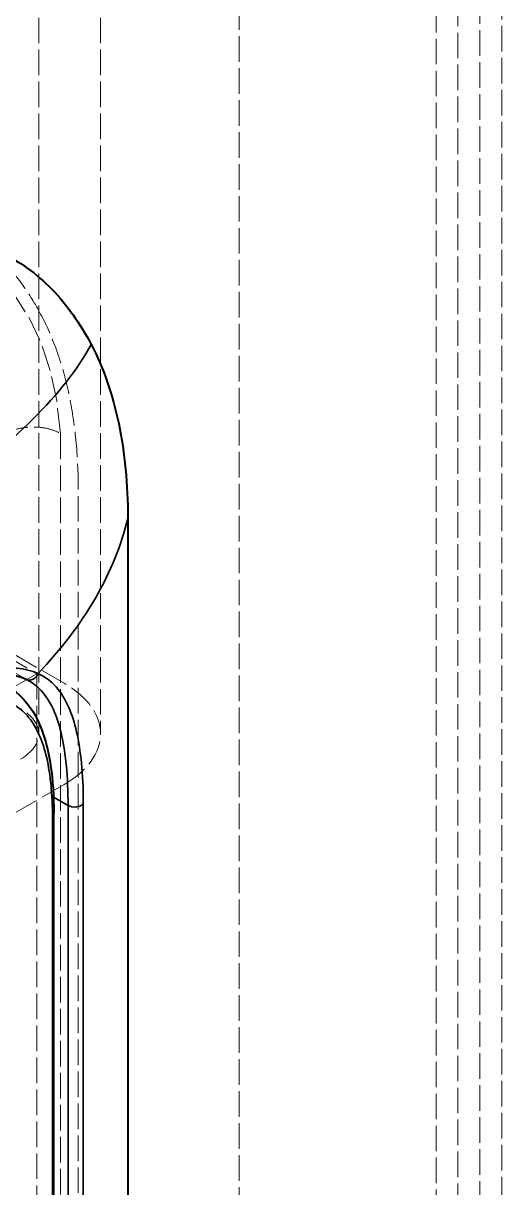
# Model space of a CAD drawing. Header units: millimetres. Extents: x 0 to 3567, y 0 to 2523.
# Drawn here: x 3374.79 to 3384.07, y 2236.99 to 2259.57 of the extents above; entities that cross this region are included whole.
import ezdxf

# ---------------------------------------------------------------- set-up
doc = ezdxf.new("R2010")
doc.units = ezdxf.units.MM
doc.header["$LTSCALE"] = 3
doc.linetypes.add('DASHED', pattern=[0.2067, 0.1654, -0.0413])
for name, color, linetype, lineweight, true_color in [('가려진 것(ISO)', 2, 'DASHED', 18, 0xffff00), ('가시적인 것(ISO)', 3, 'Continuous', 40, 0x00ff00), ('가시적인 좁은 것(ISO)', 3, 'Continuous', 35, 0x00ff00)]:
    doc.layers.add(name, color=color, linetype=linetype, lineweight=lineweight, true_color=true_color)

msp = doc.modelspace()

# ---------------------------------------------------------------- linework, layer by layer
at = {"layer": '가려진 것(ISO)'}
for p, q in [((3383.6424, 2196.3097), (3383.6424, 2299.1882)), ((3382.7939, 2297.7185), (3382.7939, 2196.7996)), ((3383.2182, 2278.6125), (3383.2182, 2200.7188)), ((3384.0667, 2278.1226), (3384.0667, 2200.2289)), ((3375.0844, 2275.1832), (3375.0844, 2245.7894)), ((3376.2844, 2275.1832), (3376.2844, 2245.7894)), ((3378.9755, 2274.2034), (3378.9755, 2198.2693)), ((3375.505, 2251.6153), (3375.505, 2208.0205)), ((3367.4968, 2251.0883), (3374.9042, 2246.8116)), ((3375.8519, 2207.7388), (3375.8519, 2250.5333)), ((3373.354, 2247.9327), (3375.0511, 2246.9529)), ((3375.5814, 2246.7692), (3374.3086, 2247.504)), ((3375.0511, 2246.9529), (3374.2026, 2246.463)), ((3375.0511, 2246.9529), (3375.0511, 2212.66)), ((3375.5814, 2244.8096), (3372.1873, 2242.85))]:
    msp.add_line(p, q, dxfattribs=at)
for centre, major_axis, ratio, start_param, end_param in [((3369.4296, 2247.6076), (4.3069, 7.4598), 0.5773503, 5.5689451, 8.5682219), ((3374.9138, 2247.0091), (-0.0754, -0.1634), 0.9172913, 6.2831134, 6.2832728), ((3373.8844, 2245.7894), (2.4, 0), 0.5773503, 5.4977871, 7.0685835), ((3373.8844, 2245.7894), (1.2, 0), 0.5773503, 5.4977871, 7.0685835)]:
    msp.add_ellipse(centre, major_axis=major_axis, ratio=ratio, start_param=start_param, end_param=end_param, dxfattribs=at)
for points, knots in [([(3375.1417, 2253.8956), (3375.0374, 2254.0946), (3374.8093, 2254.4711), (3374.4077, 2254.9618), (3374.0074, 2255.3154), (3373.7357, 2255.4935), (3373.63, 2255.5545)], [0, 0, 0, 0, 0.12205898, 0.24402955, 0.36610559, 0.4397924, 0.4397924, 0.4397924, 0.4397924]), ([(3375.8519, 2250.5333), (3375.8519, 2250.8617), (3375.8216, 2251.4989), (3375.6864, 2252.387), (3375.464, 2253.1936), (3375.2582, 2253.673), (3375.1417, 2253.8956)], [0, 0, 0, 0, 0.2533919, 0.5045957, 0.753541, 1, 1, 1, 1]), ([(3374.402, 2251.5921), (3374.4601, 2251.6282), (3374.5274, 2251.6588), (3374.6004, 2251.6825), (3374.6734, 2251.7062), (3374.7522, 2251.7231), (3374.8326, 2251.7323), (3374.913, 2251.7416), (3374.995, 2251.7432), (3375.0754, 2251.7373), (3375.1557, 2251.7314), (3375.2343, 2251.7178), (3375.3072, 2251.6971), (3375.38, 2251.6765), (3375.4471, 2251.6488), (3375.505, 2251.6153)], [0, 0, 0, 0, 0.2, 0.2, 0.2, 0.4, 0.4, 0.4, 0.6, 0.6, 0.6, 0.8, 0.8, 0.8, 1, 1, 1, 1])]:
    msp.add_open_spline(points, degree=3, knots=knots, dxfattribs=at)
for points in [[(3375.378, 2244.2428), (3375.378, 2244.2429), (3375.378, 2244.2429), (3375.378, 2244.2429)], [(3375.378, 2244.2429), (3375.378, 2244.2429), (3375.378, 2244.2429), (3375.378, 2244.2428)]]:
    msp.add_open_spline(points, degree=3, dxfattribs=at)
at = {"layer": '가시적인 것(ISO)'}
for p, q in [((3376.8146, 2249.9774), (3376.8146, 2207.1829)), ((3375.378, 2200.9605), (3375.378, 2244.2429))]:
    msp.add_line(p, q, dxfattribs=at)
for points, knots in [([(3371.6651, 2255.2279), (3371.8503, 2255.2849), (3372.0335, 2255.3299), (3372.3937, 2255.3957), (3372.5705, 2255.4165), (3373.0906, 2255.4435), (3373.421, 2255.4139), (3373.9396, 2255.2912), (3374.138, 2255.2227), (3374.7046, 2254.9629), (3375.0425, 2254.718), (3375.6361, 2254.1099), (3375.8908, 2253.7477), (3376.1044, 2253.3397)], [-1.4345196, -1.4345196, -1.4345196, -1.4345196, -1.3002693, -1.3002693, -1.1658564, -1.1658564, -0.8969451, -0.8969451, -0.7176518, -0.7176518, -0.3586651, -0.3586651, -0.000001, -0.000001, -0.000001, -0.000001]), ([(3376.1044, 2253.3397), (3376.2226, 2253.114), (3376.3262, 2252.8718), (3376.5038, 2252.3591), (3376.5779, 2252.0886), (3376.7555, 2251.2402), (3376.8146, 2250.6255), (3376.8146, 2249.9774)], [-0.79365146, -0.79365146, -0.79365146, -0.79365146, -0.59526888, -0.59526888, -0.39685764, -0.39685764, -0.000001, -0.000001, -0.000001, -0.000001]), ([(3374.8384, 2246.8457), (3374.617, 2246.9479), (3374.2954, 2246.9711), (3373.8104, 2246.8676), (3373.718, 2246.8435), (3373.6224, 2246.8142)], [0, 0, 0, 0, 0.3627034, 0.3627034, 0.4437125, 0.4437125, 0.4437125, 0.4437125]), ([(3374.4819, 2246.709), (3374.7097, 2246.5775), (3374.8939, 2246.3729), (3375.1679, 2245.859), (3375.2605, 2245.5381), (3375.3575, 2244.8893), (3375.378, 2244.5772), (3375.378, 2244.2429)], [0, 0, 0, 0, 0.25224339, 0.25224339, 0.51787392, 0.51787392, 0.72013734, 0.72013734, 0.72013734, 0.72013734])]:
    msp.add_open_spline(points, degree=3, knots=knots, dxfattribs=at)
for points in [[(3374.9041, 2246.8117), (3374.8828, 2246.824), (3374.8609, 2246.8353), (3374.8384, 2246.8457)], [(3374.9041, 2246.8117), (3374.9041, 2246.8117), (3374.9042, 2246.8116), (3374.9042, 2246.8116)]]:
    msp.add_open_spline(points, degree=3, dxfattribs=at)
at = {"layer": '가시적인 좁은 것(ISO)'}
for p, q in [((3375.3389, 2244.5822), (3375.339, 2244.5821)), ((3375.3714, 2244.5634), (3375.6542, 2244.4001)), ((3375.6542, 2244.4001), (3375.6542, 2205.2105)), ((3375.9494, 2244.4362), (3375.9494, 2205.2459)), ((3375.351, 2200.8889), (3375.3514, 2244.1715))]:
    msp.add_line(p, q, dxfattribs=at)
for centre, major_axis, ratio, start_param, end_param in [((3361.8103, 2251.9345), (14.6652, 3.3993), 0.3811613, 5.5067291, 5.9532862), ((3361.9031, 2251.1708), (15.054, 0), 0.5773503, 5.7772639, 6.1454534), ((3374.9138, 2247.0091), (-0.0754, -0.1634), 0.9172913, 0.0000891, 1.6836152), ((3375.7814, 2244.4736), (0.18, 0), 0.5773503, 3.9269908, 5.9152094)]:
    msp.add_ellipse(centre, major_axis=major_axis, ratio=ratio, start_param=start_param, end_param=end_param, dxfattribs=at)
for points, knots in [([(3373.7081, 2246.9297), (3373.8161, 2246.9629), (3373.9221, 2246.9914), (3374.0258, 2247.0137), (3374.0858, 2247.0267), (3374.1451, 2247.0376), (3374.2034, 2247.0461), (3374.3334, 2247.0652), (3374.4591, 2247.0727), (3374.5803, 2247.0676), (3374.6075, 2247.0665), (3374.6344, 2247.0647), (3374.6611, 2247.0623), (3374.8068, 2247.049), (3374.9453, 2247.0165), (3375.0713, 2246.9588)], [0.00002438, 0.00002438, 0.00002438, 0.00002438, 0.21119499, 0.21119499, 0.21119499, 0.33333333, 0.33333333, 0.33333333, 0.60556696, 0.60556696, 0.60556696, 0.66666667, 0.66666667, 0.66666667, 0.99999999, 0.99999999, 0.99999999, 0.99999999]), ([(3375.0713, 2246.9588), (3375.2105, 2246.897), (3375.3252, 2246.8092), (3375.4224, 2246.6994), (3375.5195, 2246.5896), (3375.599, 2246.4578), (3375.6639, 2246.3111), (3375.7289, 2246.1643), (3375.7793, 2246.0027), (3375.8202, 2245.8233), (3375.8611, 2245.6439), (3375.8924, 2245.4469), (3375.9144, 2245.2184), (3375.9365, 2244.99), (3375.9494, 2244.73), (3375.9494, 2244.4362)], [0, 0, 0, 0, 0.2, 0.2, 0.2, 0.4, 0.4, 0.4, 0.6, 0.6, 0.6, 0.8, 0.8, 0.8, 1, 1, 1, 1]), ([(3374.9042, 2246.8116), (3375.0016, 2246.7554), (3375.0858, 2246.6833), (3375.159, 2246.598), (3375.2509, 2246.491), (3375.3256, 2246.363), (3375.3865, 2246.2202), (3375.4474, 2246.0774), (3375.495, 2245.9204), (3375.5332, 2245.7463), (3375.5715, 2245.5722), (3375.6005, 2245.3812), (3375.6215, 2245.1591), (3375.6424, 2244.9371), (3375.6542, 2244.6832), (3375.6542, 2244.4001)], [0.04058299, 0.04058299, 0.04058299, 0.04058299, 0.2, 0.2, 0.2, 0.4, 0.4, 0.4, 0.6, 0.6, 0.6, 0.8, 0.8, 0.8, 1, 1, 1, 1]), ([(3373.4556, 2246.4072), (3373.6164, 2246.4488), (3373.7669, 2246.4773), (3373.9078, 2246.4878), (3374.0486, 2246.4982), (3374.1797, 2246.4907), (3374.3002, 2246.4658), (3374.4206, 2246.4409), (3374.5304, 2246.3986), (3374.6294, 2246.3381), (3374.7284, 2246.2776), (3374.8166, 2246.199), (3374.8943, 2246.1027), (3374.972, 2246.0064), (3375.0392, 2245.8925), (3375.0966, 2245.7624), (3375.154, 2245.6322), (3375.2017, 2245.4857), (3375.2394, 2245.3228), (3375.2771, 2245.1599), (3375.305, 2244.9806), (3375.3233, 2244.7881), (3375.3416, 2244.5956), (3375.3504, 2244.3899), (3375.3514, 2244.1715)], [0, 0, 0, 0, 0.125, 0.125, 0.125, 0.25, 0.25, 0.25, 0.375, 0.375, 0.375, 0.5, 0.5, 0.5, 0.625, 0.625, 0.625, 0.75, 0.75, 0.75, 0.875, 0.875, 0.875, 1, 1, 1, 1]), ([(3375.3514, 2244.1715), (3375.3681, 2244.1928), (3375.377, 2244.2156), (3375.3779, 2244.2387), (3375.378, 2244.2401), (3375.378, 2244.2415), (3375.378, 2244.2428)], [0.00000003, 0.00000003, 0.00000003, 0.00000003, 0.33333333, 0.33333333, 0.33333333, 0.3529315, 0.3529315, 0.3529315, 0.3529315])]:
    msp.add_open_spline(points, degree=3, knots=knots, dxfattribs=at)

doc.saveas('drawing.dxf')
